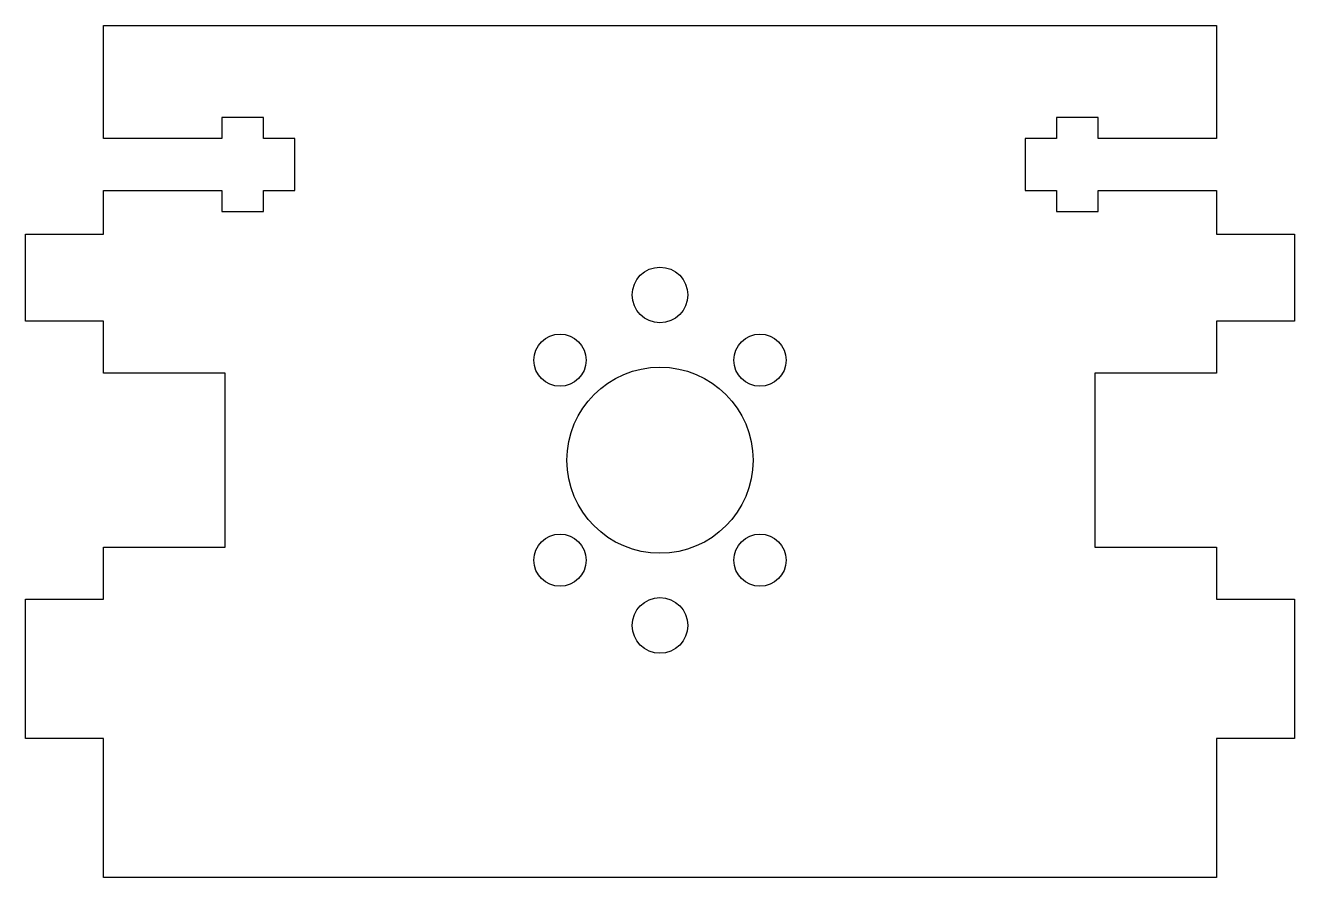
# Model space of a CAD drawing. Header units: millimetres. Extents: x -73.5 to -0.5, y 71 to 120.
import ezdxf

# ---------------------------------------------------------------- set-up
doc = ezdxf.new("R2010")
doc.units = ezdxf.units.MM
doc.layers.get('0').update_dxf_attribs({"linetype": 'CONTINUOUS'})

msp = doc.modelspace()

# ---------------------------------------------------------------- linework, layer by layer
msp.add_lwpolyline([(-14.2, 114.7), (-14.2, 113.5), (-16, 113.5), (-16, 110.5), (-14.2, 110.5), (-14.2, 109.3), (-11.8, 109.3), (-11.8, 110.5), (-5, 110.5), (-5, 108), (-0.5, 108), (-0.5, 103), (-5, 103), (-5, 100), (-12, 100), (-12, 90), (-5, 90), (-5, 87), (-0.5, 87), (-0.5, 79), (-5, 79), (-5, 71), (-69, 71), (-69, 79), (-73.5, 79), (-73.5, 87), (-69, 87), (-69, 90), (-62, 90), (-62, 100), (-69, 100), (-69, 103), (-73.5, 103), (-73.5, 108), (-69, 108), (-69, 110.5), (-62.2, 110.5), (-62.2, 109.3), (-59.8, 109.3), (-59.8, 110.5), (-58, 110.5), (-58, 113.5), (-59.8, 113.5), (-59.8, 114.7), (-62.2, 114.7), (-62.2, 113.5), (-69, 113.5), (-69, 120), (-5, 120), (-5, 113.5), (-11.8, 113.5), (-11.8, 114.7)], close=True)
for centre, radius in [((-37, 104.5), 1.6), ((-42.75, 100.75), 1.5), ((-31.25, 100.75), 1.5), ((-37, 95), 5.35), ((-42.75, 89.25), 1.5), ((-31.25, 89.25), 1.5), ((-37, 85.5), 1.6)]:
    msp.add_circle(centre, radius)

doc.saveas('drawing.dxf')
